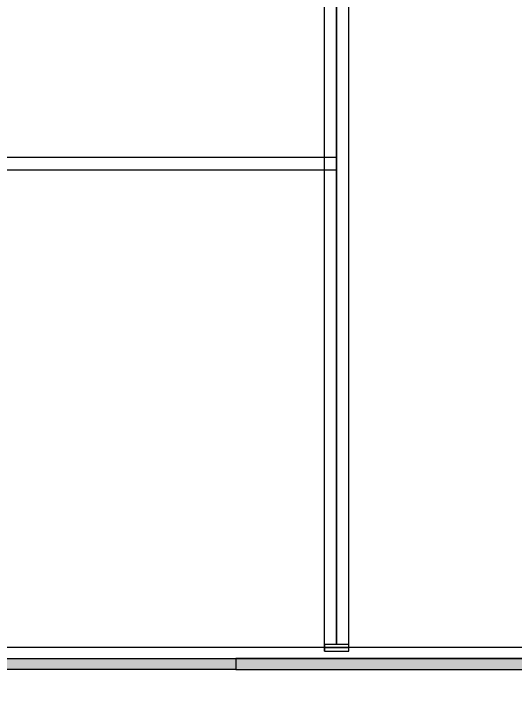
# Model space of a CAD drawing. Header units: inches. Extents: x 315041 to 662841, y -45540 to -35018.
# Drawn here: x 330339.5 to 330408, y -36481.4 to -36388.9 of the extents above; entities that cross this region are included whole.
import ezdxf

# ---------------------------------------------------------------- set-up
doc = ezdxf.new("R2010")
doc.units = ezdxf.units.IN
doc.header["$MEASUREMENT"] = 0
doc.linetypes.add('CENTER', pattern=[2, 1.25, -0.25, 0.25, -0.25])
for name, color, linetype in [('001-TRUC', 252, 'CENTER'), ('2', 2, 'Continuous'), ('8', 8, 'Continuous')]:
    doc.layers.add(name, color=color, linetype=linetype)

msp = doc.modelspace()

# ---------------------------------------------------------------- hatches: boundary and pattern name
h = msp.add_hatch()
h.set_pattern_fill('AR-CONC', color=8, scale=0.25, style=0)
h.set_pattern_definition([(50, (6903.6857, 2249.0937), (1.7931504565, -0.1568803375), [0.1875, -2.0625]), (355, (6903.6857, 2249.0937), (-0.346878334, 1.880480334), [0.15, -1.65]), (100.4514, (6903.8351, 2249.0807), (1.446273454, 1.723598855), [0.159350475, -1.75285528]), (46.1842, (6903.6857, 2249.5937), (2.668102622, -0.413797536), [0.28125, -3.09375]), (96.6356, (6903.908, 2249.5593), (2.336656764, 2.435294677), [0.23902572, -2.6292825]), (351.1842, (6903.6857, 2249.5937), (2.336654863, 2.435296502), [0.225, -2.475]), (21, (6903.9357, 2249.4687), (1.49226763, -1.0065472267), [0.1875, -2.0625]), (326, (6903.9357, 2249.4687), (0.60828833, 1.812875113), [0.15, -1.65]), (71.4514, (6904.06, 2249.3849), (2.100556571, 0.806326242), [0.159350475, -1.75285528]), (37.5, (6903.6857, 2249.09374), (0.0303996383, 0.8322346346), [0, -1.63, 0, -1.675, 0, -1.65625]), (7.5, (6903.6857, 2249.0937), (0.6576738436, 0.9860292797), [0, -0.955, 0, -1.5925, 0, -0.63125]), (327.5, (6903.1282, 2249.09374), (1.3345560904, -0.0563871793), [0, -0.625, 0, -1.95, 0, -2.5875]), (317.5, (6902.8782, 2249.0937), (1.4579654234, 0.250262456), [0, -0.8125, 0, -1.295, 0, -1.8375])])
h.paths.add_polyline_path([(330332.2291, -36478.378), (330332.2291, -36478.9883), (330331.5289, -36478.9883), (330331.5289, -36480.4883), (330330.0289, -36480.4883), (330215.7734, -36480.4883), (330215.7734, -36478.9883), (330330.0289, -36478.9883), (330330.0289, -36476.878), (330331.5289, -36476.878), (330369.8227, -36476.878), (330369.8227, -36478.378)])
h = msp.add_hatch()
h.set_pattern_fill('AR-CONC', color=8, scale=0.25, style=0)
h.set_pattern_definition([(130, (654124.8724, 2249.0937), (-1.7931504565, -0.1568803375), [0.1875, -2.0625]), (185, (654124.8724, 2249.0937), (0.346878334, 1.880480334), [0.15, -1.65]), (79.5486, (654124.723, 2249.0807), (-1.446273454, 1.723598855), [0.159350475, -1.75285528]), (133.8158, (654124.8724, 2249.5937), (-2.668102622, -0.413797536), [0.28125, -3.09375]), (83.3644, (654124.65, 2249.5593), (-2.336656764, 2.435294677), [0.23902572, -2.6292825]), (188.8158, (654124.8724, 2249.5937), (-2.336654863, 2.435296502), [0.225, -2.475]), (159, (654124.6224, 2249.4687), (-1.49226763, -1.0065472267), [0.1875, -2.0625]), (214, (654124.6224, 2249.4687), (-0.60828833, 1.812875113), [0.15, -1.65]), (108.5486, (654124.498, 2249.3849), (-2.100556571, 0.806326242), [0.159350475, -1.75285528]), (142.5, (654124.8724, 2249.09374), (-0.0303996383, 0.8322346346), [0, -1.63, 0, -1.675, 0, -1.65625]), (172.5, (654124.8724, 2249.0937), (-0.6576738436, 0.9860292797), [0, -0.955, 0, -1.5925, 0, -0.63125]), (212.5, (654125.4299, 2249.09374), (-1.3345560904, -0.0563871793), [0, -0.625, 0, -1.95, 0, -2.5875]), (222.5, (654125.6799, 2249.0937), (-1.4579654234, 0.250262456), [0, -0.8125, 0, -1.295, 0, -1.8375])])
h.paths.add_polyline_path([(330697.0292, -36478.378), (330697.0292, -36481.378), (330698.5292, -36481.378), (330715.0739, -36481.378), (330715.0739, -36479.878), (330698.5292, -36479.878), (330698.5292, -36476.878), (330697.0292, -36476.878), (330369.8227, -36476.878), (330369.8227, -36478.378)])

# ---------------------------------------------------------------- linework, layer by layer
at = {"color": 8}
for points in [[(330330.0289, -36476.878), (330698.5293, -36476.878), (330698.5293, -36475.3844), (330330.0289, -36475.3844)], [(330332.2291, -36478.378), (330332.2291, -36478.9883), (330331.5289, -36478.9883), (330331.5289, -36480.4883), (330330.0289, -36480.4883), (330215.7734, -36480.4883), (330215.7734, -36478.9883), (330330.0289, -36478.9883), (330330.0289, -36476.878), (330331.5289, -36476.878), (330369.8227, -36476.878), (330369.8227, -36478.378)], [(330697.0292, -36478.378), (330697.0292, -36481.378), (330698.5292, -36481.378), (330715.0739, -36481.378), (330715.0739, -36479.878), (330698.5292, -36479.878), (330698.5292, -36476.878), (330697.0292, -36476.878), (330369.8227, -36476.878), (330369.8227, -36478.378)]]:
    msp.add_lwpolyline(points, close=True, dxfattribs=at)
at = {"layer": '001-TRUC', "lineweight": 0, "ltscale": 10}
msp.add_line((330634.5987, -36476.878), (330288.5786, -36476.878), dxfattribs=at)
at = {"layer": '2', "color": 9}
for p, q in [((330381.9291, -36475.8806), (330381.9291, -36212.2746)), ((330385.2291, -36475.8806), (330385.2291, -36212.2746)), ((330383.5491, -36474.9883), (330383.5491, -36219.8241)), ((330383.6091, -36474.9883), (330383.6091, -36219.8241))]:
    msp.add_line(p, q, dxfattribs=at)
msp.add_lwpolyline([(330334.3093, -36410.218), (330383.5791, -36410.2222), (330383.5791, -36408.5422), (330334.3093, -36408.538)], close=True, dxfattribs=at)
at = {"layer": '8'}
for points in [[(330381.9291, -36475.3844), (330385.2291, -36475.3844), (330385.2291, -36474.9883), (330381.9291, -36474.9883)], [(330381.9291, -36475.8806), (330385.2291, -36475.8806), (330385.2291, -36475.3844), (330381.9291, -36475.3844)]]:
    msp.add_lwpolyline(points, close=True, dxfattribs=at)

doc.saveas('drawing.dxf')
